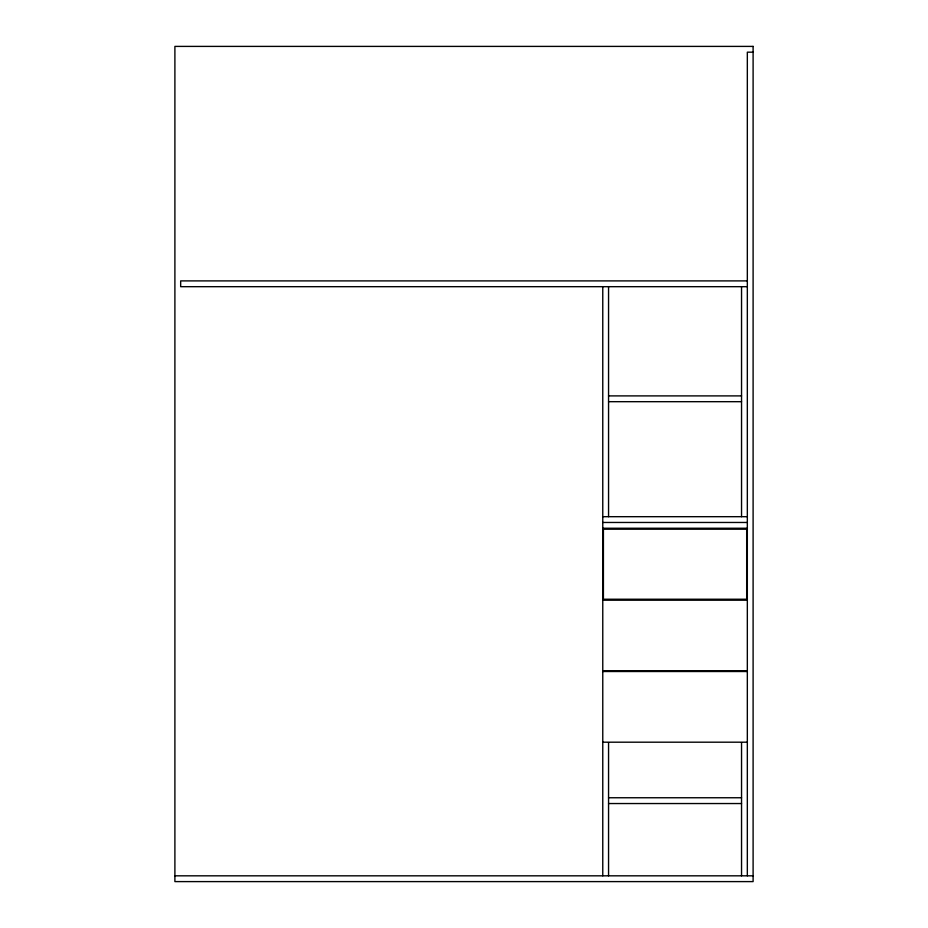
<?xml version="1.0" encoding="UTF-8"?>
<svg xmlns="http://www.w3.org/2000/svg" width="928" height="928" viewBox="0 0 928 928"><rect width="100%" height="100%" fill="white"/><g stroke="black" fill="none" stroke-linecap="round" stroke-linejoin="round"><path stroke-width="1.39" d="M753.107 52.177L747.33 52.177L747.33 875.823M747.33 280.894L180.67 280.894L180.67 286.682L747.33 286.682M608.559 395.896L741.542 395.896M608.559 401.685L741.542 401.685M602.771 516.687L747.33 516.687M602.771 522.464L747.33 522.464M602.771 528.241L747.33 528.241M602.771 600.207L747.33 600.207M602.771 670.874L747.33 670.874M602.771 671.512L747.33 671.512M602.771 742.191L747.33 742.191M608.559 797.755L741.542 797.755M608.559 803.544L741.542 803.544M174.893 875.823L753.107 875.823M741.542 286.682L741.542 516.687M741.542 742.586L741.542 875.823M608.559 286.682L608.559 516.687M608.559 742.586L608.559 875.823M602.771 286.682L602.771 875.823M753.107 46.4L174.893 46.4L174.893 881.6L753.107 881.6L753.107 46.4M746.68 529.215L603.409 529.215L603.409 599.233L746.68 599.233L746.68 529.215"/></g></svg>
